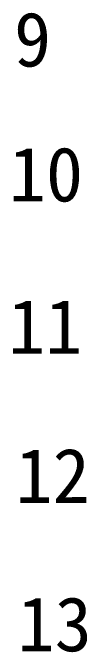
# Model space of a CAD drawing. Header units: millimetres. Extents: x 4471 to 10624, y 832 to 10725.
# Drawn here: x 6120 to 6365, y 3704 to 5819 of the extents above; entities that cross this region are included whole.
import ezdxf

# ---------------------------------------------------------------- set-up
doc = ezdxf.new("R2010")
doc.units = ezdxf.units.MM
doc.layers.add('老框架', color=7, linetype='Continuous')
doc.styles.get("Standard").update_dxf_attribs({"font": 'SimSun.ttf'})

msp = doc.modelspace()

# ---------------------------------------------------------------- texts
at = {"layer": '老框架', "lineweight": 0, "char_height": 180, "attachment_point": 1}
for s, insert, width in [('9', (6123.8907, 5821.5576, 0.0291), 1696.940147), ('10', (6106.6855, 5375.2709, 0.0291), 1745.424114), ('11', (6104.0912, 4871.4166, 0.0291), 1409.088279), ('12', (6128.7122, 4378.4494, 0.0291), 2358.691164), ('13', (6135.5215, 3887.3074, 0.0291), 1286.558831)]:
    msp.add_mtext(s, dxfattribs=dict(at, insert=insert, width=width))

doc.saveas('drawing.dxf')
